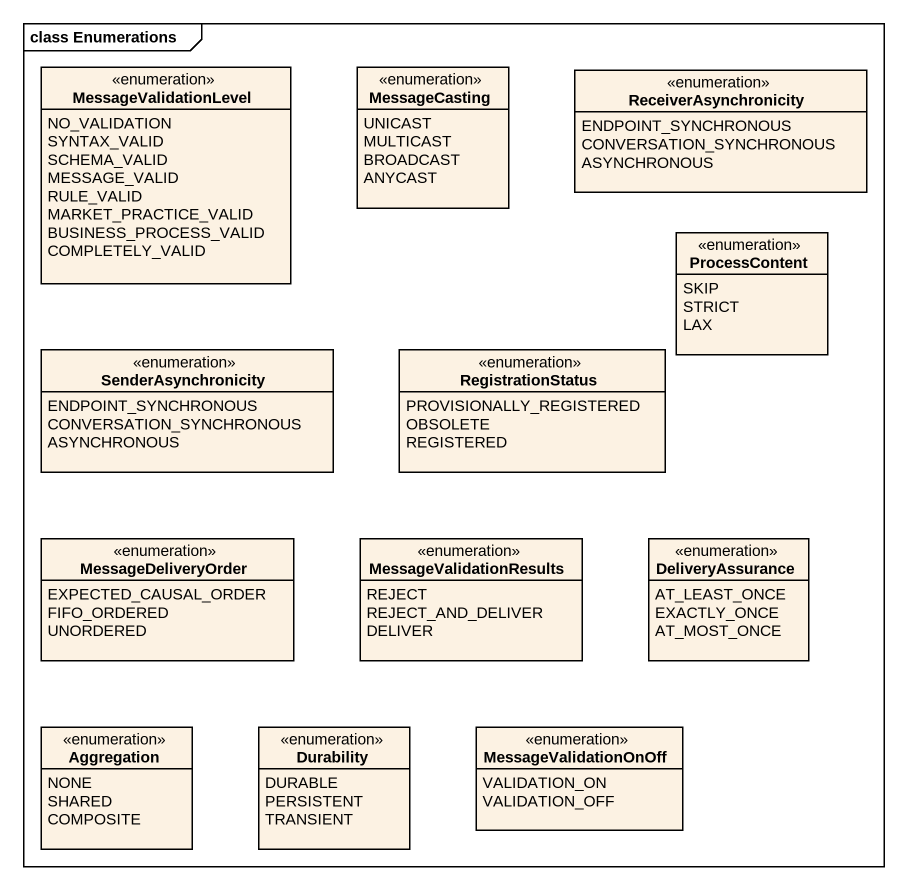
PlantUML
@startuml
mainframe class Enumerations
hide circle
hide empty members
enum MessageValidationLevel {
  NO_VALIDATION
  SYNTAX_VALID
  SCHEMA_VALID
  MESSAGE_VALID
  RULE_VALID
  MARKET_PRACTICE_VALID
  BUSINESS_PROCESS_VALID
  COMPLETELY_VALID
}
enum MessageCasting {
  UNICAST
  MULTICAST
  BROADCAST
  ANYCAST
}
enum ReceiverAsynchronicity {
  ENDPOINT_SYNCHRONOUS
  CONVERSATION_SYNCHRONOUS
  ASYNCHRONOUS
}
enum ProcessContent {
  SKIP
  STRICT
  LAX
}
enum SenderAsynchronicity {
  ENDPOINT_SYNCHRONOUS
  CONVERSATION_SYNCHRONOUS
  ASYNCHRONOUS
}
enum RegistrationStatus {
  PROVISIONALLY_REGISTERED
  OBSOLETE
  REGISTERED
}
enum MessageDeliveryOrder {
  EXPECTED_CAUSAL_ORDER
  FIFO_ORDERED
  UNORDERED
}
enum MessageValidationResults {
  REJECT
  REJECT_AND_DELIVER
  DELIVER
}
enum DeliveryAssurance {
  AT_LEAST_ONCE
  EXACTLY_ONCE
  AT_MOST_ONCE
}
enum Aggregation {
  NONE
  SHARED
  COMPOSITE
}
enum Durability {
  DURABLE
  PERSISTENT
  TRANSIENT
}
enum MessageValidationOnOff {
  VALIDATION_ON
  VALIDATION_OFF
}
@enduml
